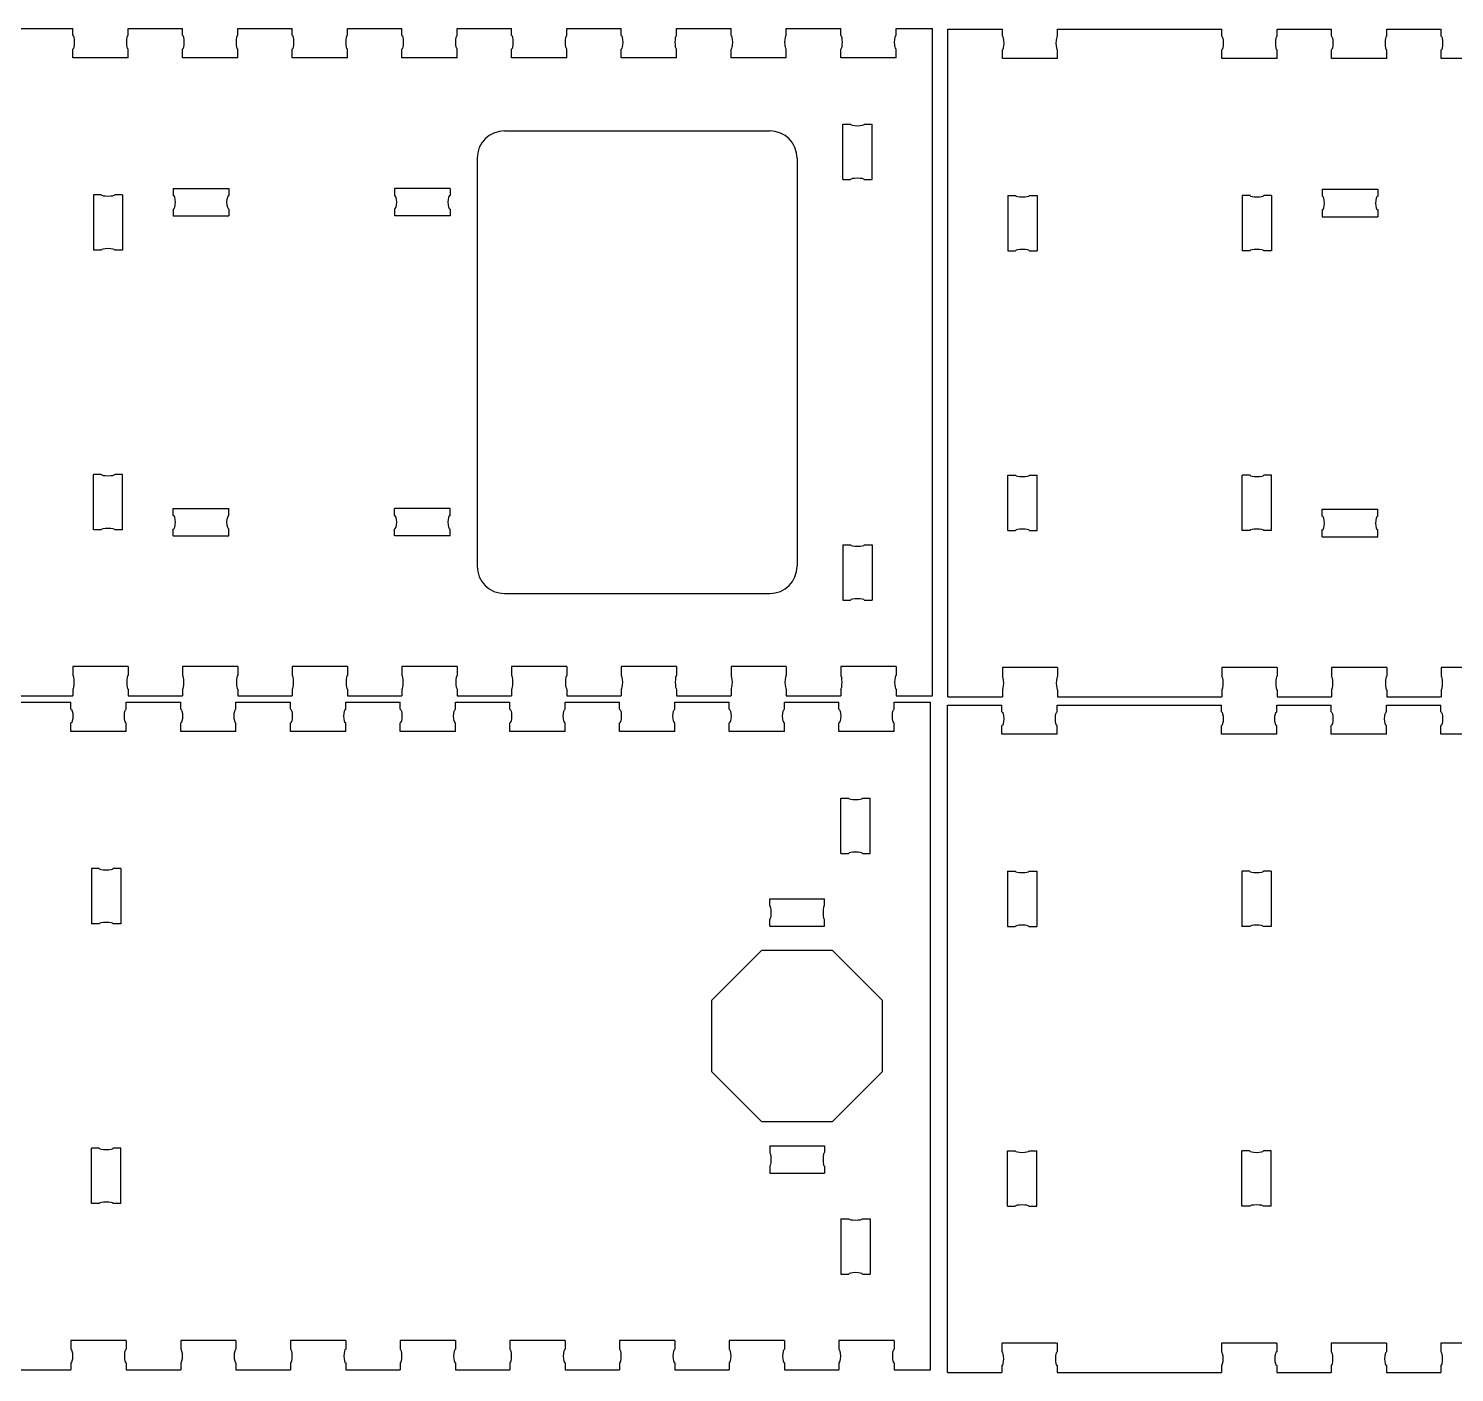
# Model space of a CAD drawing. Extents: x 6 to 617, y 2 to 305.
# Drawn here: x 156.8 to 312.8, y 155.2 to 302.2 of the extents above; entities that cross this region are included whole.
import ezdxf

# ---------------------------------------------------------------- set-up
doc = ezdxf.new("R2010")
doc.units = 0
doc.header["$LTSCALE"] = 12.7
doc.header["$MEASUREMENT"] = 0
doc.layers.add('VISIBLE', color=1, linetype='CONTINUOUS')

msp = doc.modelspace()

# ---------------------------------------------------------------- linework, layer by layer
at = {"layer": 'VISIBLE'}
for p, q in [((143.71, 302.18), (161.66, 302.18)), ((161.66, 301.43), (161.66, 302.18)), ((167.71, 301.43), (167.71, 302.18)), ((167.71, 302.18), (173.66, 302.18)), ((173.66, 301.43), (173.66, 302.18)), ((179.71, 301.43), (179.71, 302.18)), ((179.71, 302.18), (185.66, 302.18)), ((185.66, 301.43), (185.66, 302.18)), ((191.71, 301.43), (191.71, 302.18)), ((191.71, 302.18), (197.66, 302.18)), ((197.66, 301.43), (197.66, 302.18)), ((203.71, 301.43), (203.71, 302.18)), ((203.71, 302.18), (209.66, 302.18)), ((209.66, 301.43), (209.66, 302.18)), ((215.71, 301.43), (215.71, 302.18)), ((215.71, 302.18), (221.66, 302.18)), ((221.66, 301.43), (221.66, 302.18)), ((227.71, 301.43), (227.71, 302.18)), ((227.71, 302.18), (233.66, 302.18)), ((233.66, 301.43), (233.66, 302.18)), ((239.71, 301.43), (239.71, 302.18)), ((239.71, 302.18), (245.66, 302.18)), ((245.66, 301.43), (245.66, 302.18)), ((251.71, 301.43), (251.71, 302.18)), ((251.71, 302.18), (255.69, 302.18)), ((255.69, 229.18), (255.69, 302.18)), ((257.37, 229.09), (257.37, 302.09)), ((257.37, 302.09), (263.34, 302.09)), ((263.34, 301.34), (263.34, 302.09)), ((269.39, 301.34), (269.39, 302.09)), ((269.39, 302.09), (287.34, 302.09)), ((287.34, 301.34), (287.34, 302.09)), ((293.39, 301.34), (293.39, 302.09)), ((293.39, 302.09), (299.34, 302.09)), ((299.34, 301.34), (299.34, 302.09)), ((305.39, 301.34), (305.39, 302.09)), ((305.39, 302.09), (311.34, 302.09)), ((311.34, 301.34), (311.34, 302.09)), ((161.66, 298.98), (161.66, 299.93)), ((167.71, 298.98), (167.71, 299.93)), ((173.66, 298.98), (173.66, 299.93)), ((179.71, 298.98), (179.71, 299.93)), ((185.66, 298.98), (185.66, 299.93)), ((191.71, 298.98), (191.71, 299.93)), ((197.66, 298.98), (197.66, 299.93)), ((203.71, 298.98), (203.71, 299.93)), ((209.66, 298.98), (209.66, 299.93)), ((215.71, 298.98), (215.71, 299.93)), ((221.66, 298.98), (221.66, 299.93)), ((227.71, 298.98), (227.71, 299.93)), ((233.66, 298.98), (233.66, 299.93)), ((239.71, 298.98), (239.71, 299.93)), ((245.66, 298.98), (245.66, 299.93)), ((251.71, 298.98), (251.71, 299.93)), ((263.34, 298.89), (263.34, 299.84)), ((269.39, 298.89), (269.39, 299.84)), ((287.34, 298.89), (287.34, 299.84)), ((293.39, 298.89), (293.39, 299.84)), ((299.34, 298.89), (299.34, 299.84)), ((305.39, 298.89), (305.39, 299.84)), ((311.34, 298.89), (311.34, 299.84)), ((167.71, 298.98), (161.66, 298.98)), ((179.71, 298.98), (173.66, 298.98)), ((191.71, 298.98), (185.66, 298.98)), ((203.71, 298.98), (197.66, 298.98)), ((215.71, 298.98), (209.66, 298.98)), ((227.71, 298.98), (221.66, 298.98)), ((239.71, 298.98), (233.66, 298.98)), ((251.71, 298.98), (245.66, 298.98)), ((269.39, 298.89), (263.34, 298.89)), ((293.39, 298.89), (287.34, 298.89)), ((305.39, 298.89), (299.34, 298.89)), ((317.39, 298.89), (311.34, 298.89)), ((245.89, 285.65), (245.89, 291.7)), ((245.89, 291.7), (246.74, 291.7)), ((248.24, 291.7), (249.09, 291.7)), ((249.09, 285.65), (249.09, 291.7)), ((208.89, 290.98), (237.89, 290.98)), ((205.89, 287.98), (205.89, 243.38)), ((240.89, 287.98), (240.89, 243.38)), ((245.89, 285.65), (246.74, 285.65)), ((248.24, 285.65), (249.09, 285.65)), ((163.91, 284), (163.91, 277.95)), ((164.76, 284), (163.91, 284)), ((167.11, 284), (166.26, 284)), ((167.11, 284), (167.11, 277.95)), ((172.64, 284.68), (178.74, 284.68)), ((172.64, 284.68), (172.64, 283.93)), ((178.74, 284.68), (178.74, 283.93)), ((202.94, 284.68), (196.84, 284.68)), ((196.84, 284.68), (196.84, 283.93)), ((202.94, 284.68), (202.94, 283.93)), ((263.94, 283.91), (263.94, 277.86)), ((263.94, 283.91), (264.79, 283.91)), ((266.29, 283.91), (267.14, 283.91)), ((267.14, 283.91), (267.14, 277.86)), ((289.59, 283.91), (289.59, 277.86)), ((290.44, 283.91), (289.59, 283.91)), ((292.79, 283.91), (291.94, 283.91)), ((292.79, 283.91), (292.79, 277.86)), ((298.32, 284.59), (304.42, 284.59)), ((298.32, 284.59), (298.32, 283.84)), ((304.42, 284.59), (304.42, 283.84)), ((172.64, 282.43), (172.64, 281.68)), ((178.74, 282.43), (178.74, 281.68)), ((196.84, 282.43), (196.84, 281.68)), ((202.94, 282.43), (202.94, 281.68)), ((298.32, 282.34), (298.32, 281.59)), ((304.42, 282.34), (304.42, 281.59)), ((172.64, 281.68), (178.74, 281.68)), ((202.94, 281.68), (196.84, 281.68)), ((298.32, 281.59), (304.42, 281.59)), ((164.76, 277.95), (163.91, 277.95)), ((167.11, 277.95), (166.26, 277.95)), ((263.94, 277.86), (264.79, 277.86)), ((266.29, 277.86), (267.14, 277.86)), ((290.44, 277.86), (289.59, 277.86)), ((292.79, 277.86), (291.94, 277.86)), ((163.91, 247.36), (163.91, 253.41)), ((164.76, 253.41), (163.91, 253.41)), ((167.11, 253.41), (166.26, 253.41)), ((167.11, 247.36), (167.11, 253.41)), ((263.94, 253.32), (264.79, 253.32)), ((263.94, 247.27), (263.94, 253.32)), ((266.29, 253.32), (267.14, 253.32)), ((267.14, 247.27), (267.14, 253.32)), ((289.59, 247.27), (289.59, 253.32)), ((290.44, 253.32), (289.59, 253.32)), ((292.79, 253.32), (291.94, 253.32)), ((292.79, 247.27), (292.79, 253.32)), ((172.64, 249.68), (178.74, 249.68)), ((172.64, 248.93), (172.64, 249.68)), ((178.74, 248.93), (178.74, 249.68)), ((202.94, 249.68), (196.84, 249.68)), ((196.84, 248.93), (196.84, 249.68)), ((202.94, 248.93), (202.94, 249.68)), ((298.32, 249.59), (304.42, 249.59)), ((298.32, 248.84), (298.32, 249.59)), ((304.42, 248.84), (304.42, 249.59)), ((164.76, 247.36), (163.91, 247.36)), ((167.11, 247.36), (166.26, 247.36)), ((172.64, 246.68), (172.64, 247.43)), ((172.64, 246.68), (178.74, 246.68)), ((178.74, 246.68), (178.74, 247.43)), ((196.84, 246.68), (196.84, 247.43)), ((202.94, 246.68), (196.84, 246.68)), ((202.94, 246.68), (202.94, 247.43)), ((263.94, 247.27), (264.79, 247.27)), ((266.29, 247.27), (267.14, 247.27)), ((290.44, 247.27), (289.59, 247.27)), ((292.79, 247.27), (291.94, 247.27)), ((298.32, 246.59), (298.32, 247.34)), ((298.32, 246.59), (304.42, 246.59)), ((304.42, 246.59), (304.42, 247.34)), ((245.89, 245.7), (245.89, 239.65)), ((245.89, 245.7), (246.74, 245.7)), ((248.24, 245.7), (249.09, 245.7)), ((249.09, 245.7), (249.09, 239.65)), ((208.89, 240.38), (237.89, 240.38)), ((245.89, 239.65), (246.74, 239.65)), ((248.24, 239.65), (249.09, 239.65)), ((167.71, 232.38), (161.66, 232.38)), ((161.66, 232.38), (161.66, 231.43)), ((167.71, 232.38), (167.71, 231.43)), ((179.71, 232.38), (173.66, 232.38)), ((173.66, 232.38), (173.66, 231.43)), ((179.71, 232.38), (179.71, 231.43)), ((191.71, 232.38), (185.66, 232.38)), ((185.66, 232.38), (185.66, 231.43)), ((191.71, 232.38), (191.71, 231.43)), ((203.71, 232.38), (197.66, 232.38)), ((197.66, 232.38), (197.66, 231.43)), ((203.71, 232.38), (203.71, 231.43)), ((215.71, 232.38), (209.66, 232.38)), ((209.66, 232.38), (209.66, 231.43)), ((215.71, 232.38), (215.71, 231.43)), ((227.71, 232.38), (221.66, 232.38)), ((221.66, 232.38), (221.66, 231.43)), ((227.71, 232.38), (227.71, 231.43)), ((239.71, 232.38), (233.66, 232.38)), ((233.66, 232.38), (233.66, 231.43)), ((239.71, 232.38), (239.71, 231.43)), ((251.71, 232.38), (245.66, 232.38)), ((245.66, 232.38), (245.66, 231.43)), ((251.71, 232.38), (251.71, 231.43)), ((269.39, 232.29), (263.34, 232.29)), ((263.34, 232.29), (263.34, 231.34)), ((269.39, 232.29), (269.39, 231.34)), ((293.39, 232.29), (287.34, 232.29)), ((287.34, 232.29), (287.34, 231.34)), ((293.39, 232.29), (293.39, 231.34)), ((305.39, 232.29), (299.34, 232.29)), ((299.34, 232.29), (299.34, 231.34)), ((305.39, 232.29), (305.39, 231.34)), ((317.39, 232.29), (311.34, 232.29)), ((311.34, 232.29), (311.34, 231.34)), ((161.66, 229.93), (161.66, 229.18)), ((167.71, 229.93), (167.71, 229.18)), ((173.66, 229.93), (173.66, 229.18)), ((179.71, 229.93), (179.71, 229.18)), ((185.66, 229.93), (185.66, 229.18)), ((191.71, 229.93), (191.71, 229.18)), ((197.66, 229.93), (197.66, 229.18)), ((203.71, 229.93), (203.71, 229.18)), ((209.66, 229.93), (209.66, 229.18)), ((215.71, 229.93), (215.71, 229.18)), ((221.66, 229.93), (221.66, 229.18)), ((227.71, 229.93), (227.71, 229.18)), ((233.66, 229.93), (233.66, 229.18)), ((239.71, 229.93), (239.71, 229.18)), ((245.66, 229.93), (245.66, 229.18)), ((251.71, 229.93), (251.71, 229.18)), ((263.34, 229.84), (263.34, 229.09)), ((269.39, 229.84), (269.39, 229.09)), ((287.34, 229.84), (287.34, 229.09)), ((293.39, 229.84), (293.39, 229.09)), ((299.34, 229.84), (299.34, 229.09)), ((305.39, 229.84), (305.39, 229.09)), ((311.34, 229.84), (311.34, 229.09)), ((143.51, 228.48), (161.46, 228.48)), ((143.71, 229.18), (161.66, 229.18)), ((161.46, 227.73), (161.46, 228.48)), ((167.51, 227.73), (167.51, 228.48)), ((167.51, 228.48), (173.46, 228.48)), ((167.71, 229.18), (173.66, 229.18)), ((173.46, 227.73), (173.46, 228.48)), ((179.51, 227.73), (179.51, 228.48)), ((179.51, 228.48), (185.46, 228.48)), ((179.71, 229.18), (185.66, 229.18)), ((185.46, 227.73), (185.46, 228.48)), ((191.51, 227.73), (191.51, 228.48)), ((191.51, 228.48), (197.46, 228.48)), ((191.71, 229.18), (197.66, 229.18)), ((197.46, 227.73), (197.46, 228.48)), ((203.51, 227.73), (203.51, 228.48)), ((203.51, 228.48), (209.46, 228.48)), ((203.71, 229.18), (209.66, 229.18)), ((209.46, 227.73), (209.46, 228.48)), ((215.51, 227.73), (215.51, 228.48)), ((215.51, 228.48), (221.46, 228.48)), ((215.71, 229.18), (221.66, 229.18)), ((221.46, 227.73), (221.46, 228.48)), ((227.51, 227.73), (227.51, 228.48)), ((227.51, 228.48), (233.46, 228.48)), ((227.71, 229.18), (233.66, 229.18)), ((233.46, 227.73), (233.46, 228.48)), ((239.51, 227.73), (239.51, 228.48)), ((239.51, 228.48), (245.46, 228.48)), ((239.71, 229.18), (245.66, 229.18)), ((245.46, 227.73), (245.46, 228.48)), ((251.51, 227.73), (251.51, 228.48)), ((251.51, 228.48), (255.49, 228.48)), ((251.71, 229.18), (255.69, 229.18)), ((255.49, 155.48), (255.49, 228.48)), ((257.33, 155.18), (257.33, 228.18)), ((257.33, 228.18), (263.3, 228.18)), ((257.37, 229.09), (263.34, 229.09)), ((263.3, 227.43), (263.3, 228.18)), ((269.35, 227.43), (269.35, 228.18)), ((269.35, 228.18), (287.3, 228.18)), ((269.39, 229.09), (287.34, 229.09)), ((287.3, 227.43), (287.3, 228.18)), ((293.35, 227.43), (293.35, 228.18)), ((293.35, 228.18), (299.3, 228.18)), ((293.39, 229.09), (299.34, 229.09)), ((299.3, 227.43), (299.3, 228.18)), ((305.35, 227.43), (305.35, 228.18)), ((305.35, 228.18), (311.3, 228.18)), ((305.39, 229.09), (311.34, 229.09)), ((311.3, 227.43), (311.3, 228.18)), ((161.46, 225.28), (161.46, 226.23)), ((167.51, 225.28), (167.51, 226.23)), ((173.46, 225.28), (173.46, 226.23)), ((179.51, 225.28), (179.51, 226.23)), ((185.46, 225.28), (185.46, 226.23)), ((191.51, 225.28), (191.51, 226.23)), ((197.46, 225.28), (197.46, 226.23)), ((203.51, 225.28), (203.51, 226.23)), ((209.46, 225.28), (209.46, 226.23)), ((215.51, 225.28), (215.51, 226.23)), ((221.46, 225.28), (221.46, 226.23)), ((227.51, 225.28), (227.51, 226.23)), ((233.46, 225.28), (233.46, 226.23)), ((239.51, 225.28), (239.51, 226.23)), ((245.46, 225.28), (245.46, 226.23)), ((251.51, 225.28), (251.51, 226.23)), ((167.51, 225.28), (161.46, 225.28)), ((179.51, 225.28), (173.46, 225.28)), ((191.51, 225.28), (185.46, 225.28)), ((203.51, 225.28), (197.46, 225.28)), ((215.51, 225.28), (209.46, 225.28)), ((227.51, 225.28), (221.46, 225.28)), ((239.51, 225.28), (233.46, 225.28)), ((251.51, 225.28), (245.46, 225.28)), ((263.3, 224.98), (263.3, 225.93)), ((269.35, 224.98), (263.3, 224.98)), ((269.35, 224.98), (269.35, 225.93)), ((287.3, 224.98), (287.3, 225.93)), ((293.35, 224.98), (287.3, 224.98)), ((293.35, 224.98), (293.35, 225.93)), ((299.3, 224.98), (299.3, 225.93)), ((305.35, 224.98), (299.3, 224.98)), ((305.35, 224.98), (305.35, 225.93)), ((311.3, 224.98), (311.3, 225.93)), ((317.35, 224.98), (311.3, 224.98)), ((245.69, 211.95), (245.69, 218)), ((245.69, 218), (246.54, 218)), ((248.04, 218), (248.89, 218)), ((248.89, 211.95), (248.89, 218)), ((245.69, 211.95), (246.54, 211.95)), ((248.04, 211.95), (248.89, 211.95)), ((163.71, 210.3), (163.71, 204.25)), ((164.56, 210.3), (163.71, 210.3)), ((166.91, 210.3), (166.06, 210.3)), ((166.91, 210.3), (166.91, 204.25)), ((263.9, 210), (263.9, 203.95)), ((263.9, 210), (264.75, 210)), ((266.25, 210), (267.1, 210)), ((267.1, 210), (267.1, 203.95)), ((289.55, 210), (289.55, 203.95)), ((290.4, 210), (289.55, 210)), ((292.75, 210), (291.9, 210)), ((292.75, 210), (292.75, 203.95)), ((237.89, 206.98), (243.89, 206.98)), ((237.89, 206.23), (237.89, 206.98)), ((243.89, 206.23), (243.89, 206.98)), ((237.89, 203.98), (237.89, 204.73)), ((243.89, 203.98), (243.89, 204.73)), ((164.56, 204.25), (163.71, 204.25)), ((166.91, 204.25), (166.06, 204.25)), ((237.89, 203.98), (243.89, 203.98)), ((263.9, 203.95), (264.75, 203.95)), ((266.25, 203.95), (267.1, 203.95)), ((290.4, 203.95), (289.55, 203.95)), ((292.75, 203.95), (291.9, 203.95)), ((237.01, 201.33), (231.53, 195.85)), ((244.76, 201.33), (237.01, 201.33)), ((250.24, 195.85), (244.76, 201.33)), ((231.53, 195.85), (231.53, 188.1)), ((250.24, 188.1), (250.24, 195.85)), ((231.53, 188.1), (237.01, 182.62)), ((244.76, 182.62), (250.24, 188.1)), ((237.01, 182.62), (244.76, 182.62)), ((163.71, 173.66), (163.71, 179.71)), ((164.56, 179.71), (163.71, 179.71)), ((166.91, 179.71), (166.06, 179.71)), ((166.91, 173.66), (166.91, 179.71)), ((237.89, 179.98), (243.89, 179.98)), ((237.89, 179.98), (237.89, 179.23)), ((243.89, 179.98), (243.89, 179.23)), ((263.9, 179.41), (264.75, 179.41)), ((263.9, 173.36), (263.9, 179.41)), ((266.25, 179.41), (267.1, 179.41)), ((267.1, 173.36), (267.1, 179.41)), ((289.55, 173.36), (289.55, 179.41)), ((290.4, 179.41), (289.55, 179.41)), ((292.75, 179.41), (291.9, 179.41)), ((292.75, 173.36), (292.75, 179.41)), ((237.89, 177.73), (237.89, 176.98)), ((237.89, 176.98), (243.89, 176.98)), ((243.89, 177.73), (243.89, 176.98)), ((164.56, 173.66), (163.71, 173.66)), ((166.91, 173.66), (166.06, 173.66)), ((263.9, 173.36), (264.75, 173.36)), ((266.25, 173.36), (267.1, 173.36)), ((290.4, 173.36), (289.55, 173.36)), ((292.75, 173.36), (291.9, 173.36)), ((245.69, 172), (245.69, 165.95)), ((245.69, 172), (246.54, 172)), ((248.04, 172), (248.89, 172)), ((248.89, 172), (248.89, 165.95)), ((245.69, 165.95), (246.54, 165.95)), ((248.04, 165.95), (248.89, 165.95)), ((167.51, 158.68), (161.46, 158.68)), ((161.46, 158.68), (161.46, 157.73)), ((167.51, 158.68), (167.51, 157.73)), ((179.51, 158.68), (173.46, 158.68)), ((173.46, 158.68), (173.46, 157.73)), ((179.51, 158.68), (179.51, 157.73)), ((191.51, 158.68), (185.46, 158.68)), ((185.46, 158.68), (185.46, 157.73)), ((191.51, 158.68), (191.51, 157.73)), ((203.51, 158.68), (197.46, 158.68)), ((197.46, 158.68), (197.46, 157.73)), ((203.51, 158.68), (203.51, 157.73)), ((215.51, 158.68), (209.46, 158.68)), ((209.46, 158.68), (209.46, 157.73)), ((215.51, 158.68), (215.51, 157.73)), ((227.51, 158.68), (221.46, 158.68)), ((221.46, 158.68), (221.46, 157.73)), ((227.51, 158.68), (227.51, 157.73)), ((239.51, 158.68), (233.46, 158.68)), ((233.46, 158.68), (233.46, 157.73)), ((239.51, 158.68), (239.51, 157.73)), ((251.51, 158.68), (245.46, 158.68)), ((245.46, 158.68), (245.46, 157.73)), ((251.51, 158.68), (251.51, 157.73)), ((269.35, 158.38), (263.3, 158.38)), ((263.3, 158.38), (263.3, 157.43)), ((269.35, 158.38), (269.35, 157.43)), ((293.35, 158.38), (287.3, 158.38)), ((287.3, 158.38), (287.3, 157.43)), ((293.35, 158.38), (293.35, 157.43)), ((305.35, 158.38), (299.3, 158.38)), ((299.3, 158.38), (299.3, 157.43)), ((305.35, 158.38), (305.35, 157.43)), ((317.35, 158.38), (311.3, 158.38)), ((311.3, 158.38), (311.3, 157.43)), ((161.46, 156.23), (161.46, 155.48)), ((167.51, 156.23), (167.51, 155.48)), ((173.46, 156.23), (173.46, 155.48)), ((179.51, 156.23), (179.51, 155.48)), ((185.46, 156.23), (185.46, 155.48)), ((191.51, 156.23), (191.51, 155.48)), ((197.46, 156.23), (197.46, 155.48)), ((203.51, 156.23), (203.51, 155.48)), ((209.46, 156.23), (209.46, 155.48)), ((215.51, 156.23), (215.51, 155.48)), ((221.46, 156.23), (221.46, 155.48)), ((227.51, 156.23), (227.51, 155.48)), ((233.46, 156.23), (233.46, 155.48)), ((239.51, 156.23), (239.51, 155.48)), ((245.46, 156.23), (245.46, 155.48)), ((251.51, 156.23), (251.51, 155.48)), ((143.51, 155.48), (161.46, 155.48)), ((167.51, 155.48), (173.46, 155.48)), ((179.51, 155.48), (185.46, 155.48)), ((191.51, 155.48), (197.46, 155.48)), ((203.51, 155.48), (209.46, 155.48)), ((215.51, 155.48), (221.46, 155.48)), ((227.51, 155.48), (233.46, 155.48)), ((239.51, 155.48), (245.46, 155.48)), ((251.51, 155.48), (255.49, 155.48)), ((257.33, 155.18), (263.3, 155.18)), ((263.3, 155.93), (263.3, 155.18)), ((269.35, 155.93), (269.35, 155.18)), ((269.35, 155.18), (287.3, 155.18)), ((287.3, 155.93), (287.3, 155.18)), ((293.35, 155.93), (293.35, 155.18)), ((293.35, 155.18), (299.3, 155.18)), ((299.3, 155.93), (299.3, 155.18)), ((305.35, 155.93), (305.35, 155.18)), ((305.35, 155.18), (311.3, 155.18)), ((311.3, 155.93), (311.3, 155.18))]:
    msp.add_line(p, q, dxfattribs=at)
for centre, start, end in [((208.89, 287.98), 90, 180), ((237.89, 287.98), 0, 90), ((208.89, 243.38), 180, 270), ((237.89, 243.38), 270, 0)]:
    msp.add_arc(centre, 3, start, end, dxfattribs=at)
at = {"layer": 'VISIBLE', "extrusion": (0, 0, -1)}
for centre, major_axis, ratio, start_param, end_param in [((161.66, 300.68), (0, -0.75), 0.2, 3.141593, 6.283185), ((167.71, 300.68), (0, 0.75), 0.2, 3.141593, 6.283185), ((173.66, 300.68), (0, -0.75), 0.2, 3.141593, 6.283185), ((179.71, 300.68), (0, 0.75), 0.2, 3.141593, 6.283185), ((185.66, 300.68), (0, -0.75), 0.2, 3.141593, 6.283185), ((191.71, 300.68), (0, 0.75), 0.2, 3.141593, 6.283185), ((197.66, 300.68), (0, -0.75), 0.2, 3.141593, 6.283185), ((203.71, 300.68), (0, 0.75), 0.2, 3.141593, 6.283185), ((209.66, 300.68), (0, -0.75), 0.2, 3.141593, 6.283185), ((215.71, 300.68), (0, 0.75), 0.2, 3.141593, 6.283185), ((221.66, 300.68), (0, -0.75), 0.2, 3.141593, 6.283185), ((227.71, 300.68), (0, 0.75), 0.2, 3.141593, 6.283185), ((233.66, 300.68), (0, -0.75), 0.2, 3.141593, 6.283185), ((239.71, 300.68), (0, 0.75), 0.2, 3.141593, 6.283185), ((245.66, 300.68), (0, -0.75), 0.2, 3.141593, 6.283185), ((251.71, 300.68), (0, 0.75), 0.2, 3.141593, 6.283185), ((263.34, 300.59), (0, -0.75), 0.2, 3.141593, 6.283185), ((269.39, 300.59), (0, 0.75), 0.2, 3.141593, 6.283185), ((287.34, 300.59), (0, -0.75), 0.2, 3.141593, 6.283185), ((293.39, 300.59), (0, 0.75), 0.2, 3.141593, 6.283185), ((299.34, 300.59), (0, -0.75), 0.2, 3.141593, 6.283185), ((305.39, 300.59), (0, 0.75), 0.2, 3.141593, 6.283185), ((311.34, 300.59), (0, -0.75), 0.2, 3.141593, 6.283185), ((161.46, 226.98), (0, -0.75), 0.266667, 3.141593, 6.283185), ((167.51, 226.98), (0, 0.75), 0.266667, 3.141593, 6.283185), ((173.46, 226.98), (0, -0.75), 0.266667, 3.141593, 6.283185), ((179.51, 226.98), (0, 0.75), 0.266667, 3.141593, 6.283185), ((185.46, 226.98), (0, -0.75), 0.266667, 3.141593, 6.283185), ((191.51, 226.98), (0, 0.75), 0.266667, 3.141593, 6.283185), ((197.46, 226.98), (0, -0.75), 0.266667, 3.141593, 6.283185), ((203.51, 226.98), (0, 0.75), 0.266667, 3.141593, 6.283185), ((209.46, 226.98), (0, -0.75), 0.266667, 3.141593, 6.283185), ((215.51, 226.98), (0, 0.75), 0.266667, 3.141593, 6.283185), ((221.46, 226.98), (0, -0.75), 0.266667, 3.141593, 6.283185), ((227.51, 226.98), (0, 0.75), 0.266667, 3.141593, 6.283185), ((233.46, 226.98), (0, -0.75), 0.266667, 3.141593, 6.283185), ((239.51, 226.98), (0, 0.75), 0.266667, 3.141593, 6.283185), ((245.46, 226.98), (0, -0.75), 0.266667, 3.141593, 6.283185), ((251.51, 226.98), (0, 0.75), 0.266667, 3.141593, 6.283185), ((263.3, 226.68), (0, -0.75), 0.266667, 3.141593, 6.283185), ((269.35, 226.68), (0, 0.75), 0.266667, 3.141593, 6.283185), ((287.3, 226.68), (0, -0.75), 0.266667, 3.141593, 6.283185), ((293.35, 226.68), (0, 0.75), 0.266667, 3.141593, 6.283185), ((299.3, 226.68), (0, -0.75), 0.266667, 3.141593, 6.283185), ((305.35, 226.68), (0, 0.75), 0.266667, 3.141593, 6.283185), ((311.3, 226.68), (0, -0.75), 0.266667, 3.141593, 6.283185), ((237.89, 205.48), (0, 0.75), 0.166667, 0, 3.141593), ((243.89, 205.48), (0, -0.75), 0.166667, 0, 3.141593), ((237.89, 178.48), (0, 0.75), 0.166667, 0, 3.141593), ((243.89, 178.48), (0, -0.75), 0.166667, 0, 3.141593)]:
    msp.add_ellipse(centre, major_axis=major_axis, ratio=ratio, start_param=start_param, end_param=end_param, dxfattribs=at)
at = {"layer": 'VISIBLE'}
for centre, major_axis, ratio in [((247.49, 291.7), (0.75, 0), 0.2), ((247.49, 285.65), (-0.75, 0), 0.2), ((165.51, 284), (0.75, 0), 0.2), ((172.64, 283.18), (0, 0.75), 0.333333), ((178.74, 283.18), (0, -0.75), 0.333333), ((196.84, 283.18), (0, 0.75), 0.333333), ((202.94, 283.18), (0, -0.75), 0.333333), ((265.54, 283.91), (0.75, 0), 0.2), ((291.19, 283.91), (0.75, 0), 0.2), ((298.32, 283.09), (0, 0.75), 0.333333), ((304.42, 283.09), (0, -0.75), 0.333333), ((165.51, 277.95), (-0.75, 0), 0.2), ((265.54, 277.86), (-0.75, 0), 0.2), ((291.19, 277.86), (-0.75, 0), 0.2), ((165.51, 253.41), (0.75, 0), 0.2), ((265.54, 253.32), (0.75, 0), 0.2), ((291.19, 253.32), (0.75, 0), 0.2), ((172.64, 248.18), (0, 0.75), 0.333333), ((178.74, 248.18), (0, -0.75), 0.333333), ((196.84, 248.18), (0, 0.75), 0.333333), ((202.94, 248.18), (0, -0.75), 0.333333), ((298.32, 248.09), (0, 0.75), 0.333333), ((304.42, 248.09), (0, -0.75), 0.333333), ((165.51, 247.36), (-0.75, 0), 0.2), ((265.54, 247.27), (-0.75, 0), 0.2), ((291.19, 247.27), (-0.75, 0), 0.2), ((247.49, 245.7), (0.75, 0), 0.2), ((247.49, 239.65), (-0.75, 0), 0.2), ((161.66, 230.68), (0, 0.75), 0.2), ((167.71, 230.68), (0, -0.75), 0.2), ((173.66, 230.68), (0, 0.75), 0.2), ((179.71, 230.68), (0, -0.75), 0.2), ((185.66, 230.68), (0, 0.75), 0.2), ((191.71, 230.68), (0, -0.75), 0.2), ((197.66, 230.68), (0, 0.75), 0.2), ((203.71, 230.68), (0, -0.75), 0.2), ((209.66, 230.68), (0, 0.75), 0.2), ((215.71, 230.68), (0, -0.75), 0.2), ((221.66, 230.68), (0, 0.75), 0.2), ((227.71, 230.68), (0, -0.75), 0.2), ((233.66, 230.68), (0, 0.75), 0.2), ((239.71, 230.68), (0, -0.75), 0.2), ((245.66, 230.68), (0, 0.75), 0.2), ((251.71, 230.68), (0, -0.75), 0.2), ((263.34, 230.59), (0, 0.75), 0.2), ((269.39, 230.59), (0, -0.75), 0.2), ((287.34, 230.59), (0, 0.75), 0.2), ((293.39, 230.59), (0, -0.75), 0.2), ((299.34, 230.59), (0, 0.75), 0.2), ((305.39, 230.59), (0, -0.75), 0.2), ((311.34, 230.59), (0, 0.75), 0.2), ((247.29, 218), (0.75, 0), 0.2), ((247.29, 211.95), (-0.75, 0), 0.2), ((165.31, 210.3), (0.75, 0), 0.2), ((265.5, 210), (0.75, 0), 0.2), ((291.15, 210), (0.75, 0), 0.2), ((165.31, 204.25), (-0.75, 0), 0.2), ((265.5, 203.95), (-0.75, 0), 0.2), ((291.15, 203.95), (-0.75, 0), 0.2), ((165.31, 179.71), (0.75, 0), 0.2), ((265.5, 179.41), (0.75, 0), 0.2), ((291.15, 179.41), (0.75, 0), 0.2), ((165.31, 173.66), (-0.75, 0), 0.2), ((265.5, 173.36), (-0.75, 0), 0.2), ((291.15, 173.36), (-0.75, 0), 0.2), ((247.29, 172), (0.75, 0), 0.2), ((247.29, 165.95), (-0.75, 0), 0.2), ((161.46, 156.98), (0, 0.75), 0.266667), ((167.51, 156.98), (0, -0.75), 0.266667), ((173.46, 156.98), (0, 0.75), 0.266667), ((179.51, 156.98), (0, -0.75), 0.266667), ((185.46, 156.98), (0, 0.75), 0.266667), ((191.51, 156.98), (0, -0.75), 0.266667), ((197.46, 156.98), (0, 0.75), 0.266667), ((203.51, 156.98), (0, -0.75), 0.266667), ((209.46, 156.98), (0, 0.75), 0.266667), ((215.51, 156.98), (0, -0.75), 0.266667), ((221.46, 156.98), (0, 0.75), 0.266667), ((227.51, 156.98), (0, -0.75), 0.266667), ((233.46, 156.98), (0, 0.75), 0.266667), ((239.51, 156.98), (0, -0.75), 0.266667), ((245.46, 156.98), (0, 0.75), 0.266667), ((251.51, 156.98), (0, -0.75), 0.266667), ((263.3, 156.68), (0, 0.75), 0.266667), ((269.35, 156.68), (0, -0.75), 0.266667), ((287.3, 156.68), (0, 0.75), 0.266667), ((293.35, 156.68), (0, -0.75), 0.266667), ((299.3, 156.68), (0, 0.75), 0.266667), ((305.35, 156.68), (0, -0.75), 0.266667), ((311.3, 156.68), (0, 0.75), 0.266667)]:
    msp.add_ellipse(centre, major_axis=major_axis, ratio=ratio, start_param=3.141593, end_param=6.283185, dxfattribs=at)

doc.saveas('drawing.dxf')
